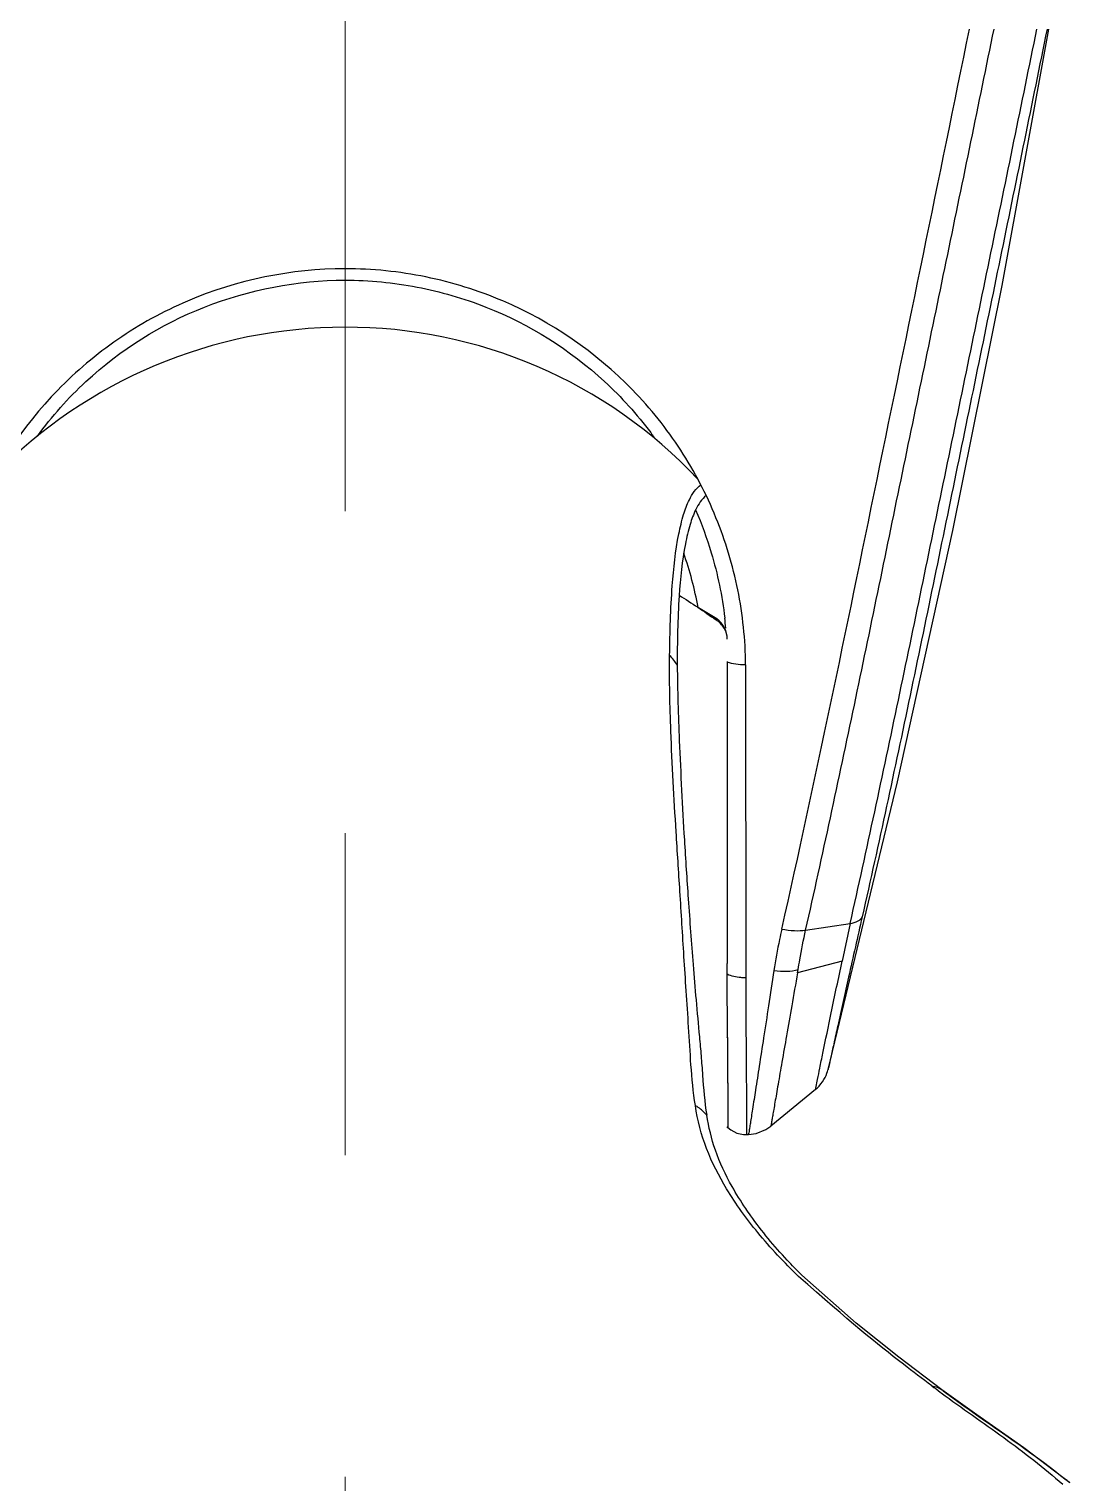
# Model space of a CAD drawing. Header units: millimetres. Extents: x 14071 to 14912, y -87 to 508.
# Drawn here: x 14483 to 14524.1, y 212.5 to 269.9 of the extents above; entities that cross this region are included whole.
import ezdxf

# ---------------------------------------------------------------- set-up
doc = ezdxf.new("R2010")
doc.units = ezdxf.units.MM
doc.linetypes.add('CENTERX2', pattern=[101.6, 63.5, -12.7, 12.7, -12.7])
doc.layers.add('CENTER', color=1, linetype='CENTERX2', lineweight=15)

msp = doc.modelspace()

# ---------------------------------------------------------------- linework, layer by layer
at = {"linetype": 'Continuous'}
for p, q in [((14510.125, 246.545), (14510.153, 246.591)), ((14510.566, 244.908), (14510.569, 244.878)), ((14510.568, 244.878), (14510.57, 236.012)), ((14510.569, 244.908), (14510.569, 244.878)), ((14511.292, 244.773), (14511.297, 232.424)), ((14510.57, 236.011), (14510.559, 236.015)), ((14510.57, 236.012), (14510.57, 232.99)), ((14513.661, 234.305), (14515.42, 234.572)), ((14515.42, 234.572), (14515.104, 233.077)), ((14510.57, 232.99), (14510.556, 232.996)), ((14515.104, 233.077), (14513.342, 232.621)), ((14510.576, 230.065), (14510.57, 232.56)), ((14513.342, 232.621), (14513.364, 232.75)), ((14510.576, 230.065), (14510.554, 230.08)), ((14510.576, 230.064), (14510.594, 226.513)), ((14514.548, 228.81), (14514.548, 228.809)), ((14514.045, 228.013), (14512.286, 226.574)), ((14514.045, 228.013), (14514.046, 228.016)), ((14510.592, 226.51), (14510.551, 226.548)), ((14511.407, 226.235), (14511.333, 226.231)), ((14518.972, 216.08), (14519.016, 216.048)), ((14519.041, 216.166), (14519.041, 216.165))]:
    msp.add_line(p, q, dxfattribs=at)
for points in [[(14514.548, 228.81), (14517.286, 240.158), (14519.47, 250.068), (14521.422, 259.735), (14523.254, 269.856)], [(14510.153, 246.591), (14509.437, 247.023)], [(14510.576, 230.064), (14510.583, 228.771), (14510.59, 227.752), (14510.595, 227.029), (14510.595, 226.616), (14510.594, 226.513)], [(14514.043, 228.015), (14514.11, 228.073), (14514.19, 228.153), (14514.261, 228.236), (14514.325, 228.321), (14514.381, 228.407), (14514.428, 228.493), (14514.468, 228.577), (14514.501, 228.657), (14514.525, 228.73), (14514.542, 228.786), (14514.548, 228.809)], [(14511.406, 226.239), (14511.706, 226.284), (14512.087, 226.439), (14512.285, 226.576)], [(14510.594, 226.513), (14510.702, 226.424), (14510.94, 226.298), (14511.202, 226.24), (14511.332, 226.237)], [(14519.041, 216.165), (14517.334, 217.458), (14515.655, 218.798), (14513.506, 220.698)], [(14524.091, 212.497), (14522.266, 213.882), (14520.419, 215.177), (14519.041, 216.166)]]:
    msp.add_lwpolyline(points, dxfattribs=at)
for centre, radius, start, end in [((14495.471, 238.801), 19.291, 89.97404, 135.70347), ((14495.542, 239.055), 19.037, 43.26337, 90.18554), ((14495.78, 244.552), 13.861, 10.3278, 19.49148), ((14509.567, 245.78), 1, 0.02859, 54.14394), ((14495.521, 244.873), 15.048, 5.14012, 6.65751), ((14506.892, 243.743), 1.981, 30.70022, 44.98173), ((14346.038, 232.879), 164.532, 359.88914, 0.03871), ((14508.321, 225.76), 1.903, 56.30701, 58.65581), ((14508.346, 225.797), 1.857, 49.5263, 56.32629), ((14508.408, 225.865), 1.766, 40.13202, 49.60961), ((14546.212, 253.024), 45.901, 233.08404, 233.5977), ((14507.865, 192.656), 25.632, 50.72074, 51.14702)]:
    msp.add_arc(centre, radius, start, end, dxfattribs=at)
for points, knots in [([(14512.717, 234.346), (14514.054, 240.241), (14516.474, 252.089), (14518.922, 263.93), (14520.125, 269.856)], [0, 0, 0, 0, 0.499938, 1, 1, 1, 1]), ([(14513.66, 234.304), (14514.327, 237.259), (14515.595, 243.179), (14517.422, 252.073), (14519.269, 260.962), (14520.491, 266.89), (14521.098, 269.855)], [0, 0, 0, 0, 0.250167, 0.500046, 0.749989, 1, 1, 1, 1]), ([(14515.418, 234.572), (14516.077, 237.501), (14517.332, 243.373), (14519.146, 252.198), (14520.977, 261.023), (14522.187, 266.91), (14522.789, 269.855)], [0, 0, 0, 0, 0.249849, 0.499771, 0.749825, 1, 1, 1, 1]), ([(14523.187, 269.854), (14522.593, 266.929), (14521.398, 261.082), (14519.589, 252.32), (14517.796, 243.561), (14516.548, 237.735), (14515.891, 234.83)], [0, 0, 0, 0, 0.250306, 0.500418, 0.750215, 1, 1, 1, 1]), ([(14511.292, 244.775), (14511.283, 245.764), (14511.074, 247.749), (14510.206, 250.621), (14508.805, 253.307), (14506.243, 256.514), (14502.718, 258.931), (14498.687, 260.179), (14494.441, 260.621), (14490.16, 259.741), (14486.467, 257.703), (14483.324, 255.056), (14480.502, 250.758), (14479.702, 246.744), (14479.689, 244.772)], [0, 0, 0, 0, 0.060409, 0.121062, 0.182262, 0.244267, 0.370586, 0.435356, 0.500587, 0.62993, 0.693884, 0.756859, 0.879507, 1, 1, 1, 1]), ([(14483.34, 253.801), (14483.908, 254.576), (14485.785, 256.686), (14489.844, 259.231), (14494.557, 260.13), (14498.335, 259.763), (14501.943, 258.725), (14505.152, 256.705), (14507.054, 254.602), (14507.637, 253.812), (14507.682, 253.751)], [0.1777219, 0.1777219, 0.1777219, 0.1777219, 0.2433086, 0.3698631, 0.4992308, 0.5644103, 0.6291702, 0.7557217, 0.8178434, 0.8230495, 0.8230495, 0.8230495, 0.8230495]), ([(14508.293, 245.143), (14508.303, 246.061), (14508.35, 247.667), (14508.548, 249.525), (14508.818, 250.658), (14509.058, 251.319), (14509.325, 251.738), (14509.528, 251.869)], [0, 0, 0, 0, 0.3892667, 0.6807528, 0.7916097, 0.8801924, 0.9835687, 0.9835687, 0.9835687, 0.9835687]), ([(14509.734, 251.455), (14509.56, 251.314), (14509.309, 250.918), (14509.073, 250.27), (14508.806, 249.133), (14508.62, 247.274), (14508.591, 245.67), (14508.595, 244.754)], [0.0274171, 0.0274171, 0.0274171, 0.0274171, 0.1223625, 0.2114337, 0.3224586, 0.6129698, 1, 1, 1, 1]), ([(14509.319, 250.883), (14509.557, 250.334), (14510.066, 248.944), (14510.366, 247.49), (14510.467, 246.617)], [0.8986626, 0.8986626, 0.8986626, 0.8986626, 0.9397131, 1, 1, 1, 1]), ([(14510.567, 245.781), (14510.566, 245.856), (14510.546, 246.007), (14510.457, 246.222), (14510.312, 246.406), (14510.19, 246.504), (14510.125, 246.544)], [0, 0, 0, 0, 0.243201, 0.493994, 0.748476, 1, 1, 1, 1]), ([(14509.31, 227.385), (14509.221, 227.918), (14509.13, 228.953), (14509.047, 230.462), (14508.945, 231.887), (14508.835, 233.672), (14508.706, 235.766), (14508.512, 238.727), (14508.336, 241.828), (14508.28, 244.149), (14508.291, 245.145)], [0, 0, 0, 0, 0.091075, 0.174854, 0.254965, 0.331894, 0.476438, 0.608609, 0.832168, 1, 1, 1, 1]), ([(14508.594, 244.755), (14508.598, 243.765), (14508.678, 241.468), (14508.835, 238.395), (14509.029, 235.449), (14509.185, 233.344), (14509.333, 231.531), (14509.446, 230.331), (14509.539, 229.341), (14509.607, 228.308), (14509.671, 227.526), (14509.758, 227.003)], [0, 0, 0, 0, 0.166988, 0.387361, 0.518762, 0.664661, 0.743135, 0.825497, 0.86789, 0.910676, 1, 1, 1, 1]), ([(14511.292, 244.775), (14511.161, 244.773), (14510.916, 244.787), (14510.676, 244.839), (14510.568, 244.878)], [0, 0, 0, 0, 0.533292, 1, 1, 1, 1]), ([(14515.892, 234.831), (14515.712, 234.038), (14515.387, 232.605), (14515.017, 230.931), (14514.783, 229.873), (14514.667, 229.343), (14514.592, 229.009), (14514.559, 228.853), (14514.548, 228.81)], [0, 0, 0, 0, 0.395441, 0.714282, 0.83384, 0.922354, 0.978257, 1, 1, 1, 1]), ([(14515.418, 234.572), (14515.527, 234.589), (14515.709, 234.628), (14515.867, 234.759), (14515.891, 234.83)], [0, 0, 0, 0, 0.597431, 1, 1, 1, 1]), ([(14512.717, 234.346), (14512.686, 234.209), (14512.569, 233.666), (14512.472, 233.119), (14512.407, 232.71)], [0, 0, 0, 0, 0.253486, 1, 1, 1, 1]), ([(14512.718, 234.346), (14512.884, 234.315), (14513.199, 234.276), (14513.517, 234.283), (14513.661, 234.305)], [0, 0, 0, 0, 0.537395, 1, 1, 1, 1]), ([(14513.364, 232.75), (14513.386, 232.878), (14513.477, 233.397), (14513.575, 233.916), (14513.661, 234.304)], [0, 0, 0, 0, 0.24533, 1, 1, 1, 1]), ([(14514.046, 228.016), (14514.058, 228.054), (14514.082, 228.189), (14514.143, 228.469), (14514.229, 228.909), (14514.41, 229.782), (14514.699, 231.19), (14514.956, 232.399), (14515.104, 233.077)], [0, 0, 0, 0, 0.023323, 0.079253, 0.16635, 0.28296, 0.597136, 1, 1, 1, 1]), ([(14511.296, 232.424), (14511.231, 232.424), (14510.984, 232.433), (14510.734, 232.485), (14510.57, 232.563)], [0, 0, 0, 0, 0.266194, 1, 1, 1, 1]), ([(14511.296, 232.424), (14511.297, 231.977), (14511.3, 231.123), (14511.308, 229.914), (14511.314, 228.996), (14511.319, 228.34), (14511.323, 227.914), (14511.326, 227.533), (14511.329, 227.199), (14511.33, 226.912), (14511.331, 226.676), (14511.332, 226.51), (14511.332, 226.403), (14511.333, 226.342), (14511.331, 226.296), (14511.335, 226.26), (14511.329, 226.245), (14511.335, 226.231), (14511.333, 226.231)], [0, 0, 0, 0, 0.216876, 0.413325, 0.585737, 0.661801, 0.730718, 0.792299, 0.846339, 0.892632, 0.930954, 0.961068, 0.972971, 0.982727, 0.990307, 0.995702, 0.998928, 1, 1, 1, 1]), ([(14512.407, 232.71), (14512.34, 232.246), (14512.204, 231.362), (14512.009, 230.106), (14511.838, 228.998), (14511.692, 228.061), (14511.589, 227.395), (14511.52, 226.961), (14511.482, 226.712), (14511.45, 226.517), (14511.43, 226.374), (14511.412, 226.289), (14511.411, 226.249), (14511.406, 226.239)], [0, 0, 0, 0, 0.214675, 0.409988, 0.582358, 0.72818, 0.844567, 0.891085, 0.929589, 0.959908, 0.98185, 0.995239, 1, 1, 1, 1]), ([(14513.342, 232.621), (14513.267, 232.187), (14513.117, 231.361), (14512.912, 230.186), (14512.734, 229.152), (14512.601, 228.386), (14512.509, 227.859), (14512.452, 227.53), (14512.404, 227.248), (14512.364, 227.015), (14512.337, 226.852), (14512.319, 226.747), (14512.309, 226.687), (14512.3, 226.64), (14512.295, 226.606), (14512.288, 226.587), (14512.288, 226.575), (14512.286, 226.574)], [0, 0, 0, 0, 0.21517, 0.410528, 0.58268, 0.728172, 0.790079, 0.844466, 0.89112, 0.929743, 0.960052, 0.972031, 0.981895, 0.989649, 0.99527, 0.998726, 1, 1, 1, 1]), ([(14512.407, 232.71), (14512.577, 232.688), (14512.898, 232.67), (14513.22, 232.71), (14513.364, 232.75)], [0, 0, 0, 0, 0.533427, 1, 1, 1, 1]), ([(14513.385, 220.644), (14512.815, 221.188), (14511.788, 222.282), (14510.224, 224.434), (14509.456, 226.224), (14509.31, 227.385)], [0, 0, 0, 0, 0.295693, 0.560762, 1, 1, 1, 1]), ([(14510.757, 224.195), (14510.498, 224.653), (14510.065, 225.561), (14509.836, 226.538), (14509.758, 227.003)], [0, 0, 0, 0, 0.527363, 1, 1, 1, 1]), ([(14511.493, 223.038), (14511.425, 223.134), (14511.166, 223.51), (14510.924, 223.898), (14510.757, 224.195)], [0, 0, 0, 0, 0.255487, 1, 1, 1, 1]), ([(14513.506, 220.698), (14513.312, 220.89), (14512.591, 221.625), (14511.93, 222.42), (14511.493, 223.038)], [0, 0, 0, 0, 0.264952, 1, 1, 1, 1]), ([(14518.641, 216.325), (14518.266, 216.606), (14516.812, 217.711), (14515.391, 218.86), (14513.385, 220.644)], [0, 0, 0, 0, 0.256528, 1, 1, 1, 1]), ([(14519.016, 216.048), (14519.829, 215.449), (14521.477, 214.318), (14523.064, 213.096), (14523.809, 212.444)], [0, 0, 0, 0, 0.504851, 1, 1, 1, 1]), ([(14519.084, 216.131), (14519.472, 215.844), (14521.098, 214.681), (14522.763, 213.568), (14523.944, 212.617)], [0, 0, 0, 0, 0.241176, 1, 1, 1, 1])]:
    msp.add_open_spline(points, degree=3, knots=knots, dxfattribs=at)
for points in [[(14508.668, 247.519), (14509.165, 247.211), (14509.651, 246.886), (14510.125, 246.544)], [(14518.642, 216.325), (14518.784, 216.305), (14518.926, 216.251), (14519.041, 216.166)]]:
    msp.add_open_spline(points, degree=3, dxfattribs=at)
at = {"layer": 'CENTER'}
msp.add_line((14495.49, 149.233), (14495.49, 302.491), dxfattribs=at)

doc.saveas('drawing.dxf')
